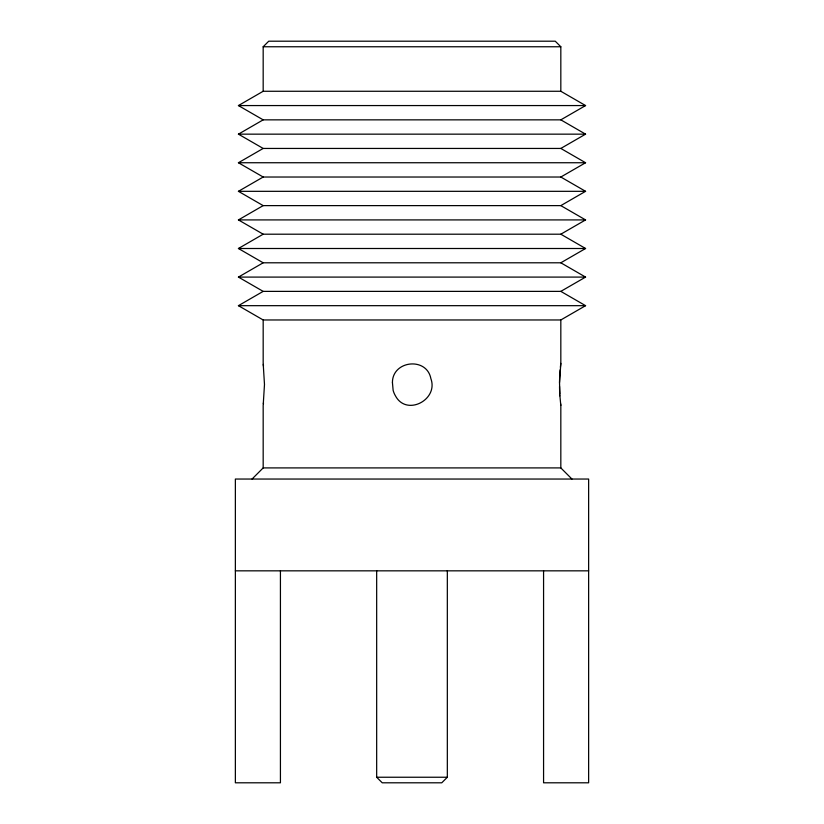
<?xml version="1.0" encoding="UTF-8"?>
<svg xmlns="http://www.w3.org/2000/svg" width="824" height="824" viewBox="0 0 824 824"><rect width="100%" height="100%" fill="white"/><g stroke="black" fill="none" stroke-linecap="round" stroke-linejoin="round"><path stroke-width="1.24" d="M263.175 262.794L238.424 248.498L263.175 234.201L560.825 234.201L585.576 248.498L560.825 262.794L263.175 262.794L238.424 277.091L263.175 291.377L560.825 291.377L585.576 305.673L560.825 319.969L560.825 363.384L559.527 382.521L559.898 395.839M560.145 369.852L559.692 376.712A22.66 2.905 90 0 0 559.537 382.501M252.051 479.043L263.175 467.908L263.175 405.542L264.483 384.468L263.175 363.384L263.175 319.969L238.424 305.673L263.175 291.377M560.392 367.226L560.825 363.384M263.392 403.739L263.495 402.802M263.175 91.268L263.175 46.762L268.737 41.2L555.263 41.2L560.825 46.762L560.825 91.268L585.576 105.565L560.825 119.851L263.175 119.851L238.424 105.565L263.175 91.268L560.825 91.268M447.329 570.692L447.329 777.238L441.767 782.8L382.233 782.8L376.671 777.238L376.671 570.692M560.825 234.201L585.576 219.915L560.825 205.619L263.175 205.619L238.424 191.322L263.175 177.026L560.825 177.026L585.576 162.74L560.825 148.444L263.175 148.444L238.424 134.157L263.175 119.851M263.175 177.026L238.424 162.74L263.175 148.444M263.175 234.201L238.424 219.915L263.175 205.619M560.825 148.444L585.576 134.157L560.825 119.851M560.825 205.619L585.576 191.322L560.825 177.026M560.825 291.377L585.576 277.091L560.825 262.794M263.175 46.762L560.825 46.762M238.424 105.565L585.576 105.565M238.424 134.157L585.576 134.157M238.424 162.74L585.576 162.74M238.424 191.322L585.576 191.322M238.424 219.915L585.576 219.915M238.424 248.498L585.576 248.498M238.424 277.091L585.576 277.091M238.424 305.673L585.576 305.673M263.175 319.969L560.825 319.969M263.175 467.908L560.825 467.908L571.949 479.043M235.365 570.836L588.635 570.836M376.671 777.238L447.329 777.238M559.898 395.829L560.825 405.542L560.825 467.908M560.608 403.739L560.804 405.429M263.299 364.404L263.495 366.124M559.784 394.068L559.692 392.214A22.701 2.915 -90 0 1 559.537 386.425M543.572 570.836L543.572 782.8L588.635 782.8L588.635 479.043L235.365 479.043L235.365 782.8L280.428 782.8L280.428 570.836M392.43 382.511L393.13 390.318A21.795 21.681 -86.3 0 0 395.448 395.839C406.51 416.717 438.698 399.681 430.87 378.607C426.76 356.658 392.409 360.449 392.43 382.511"/></g></svg>
